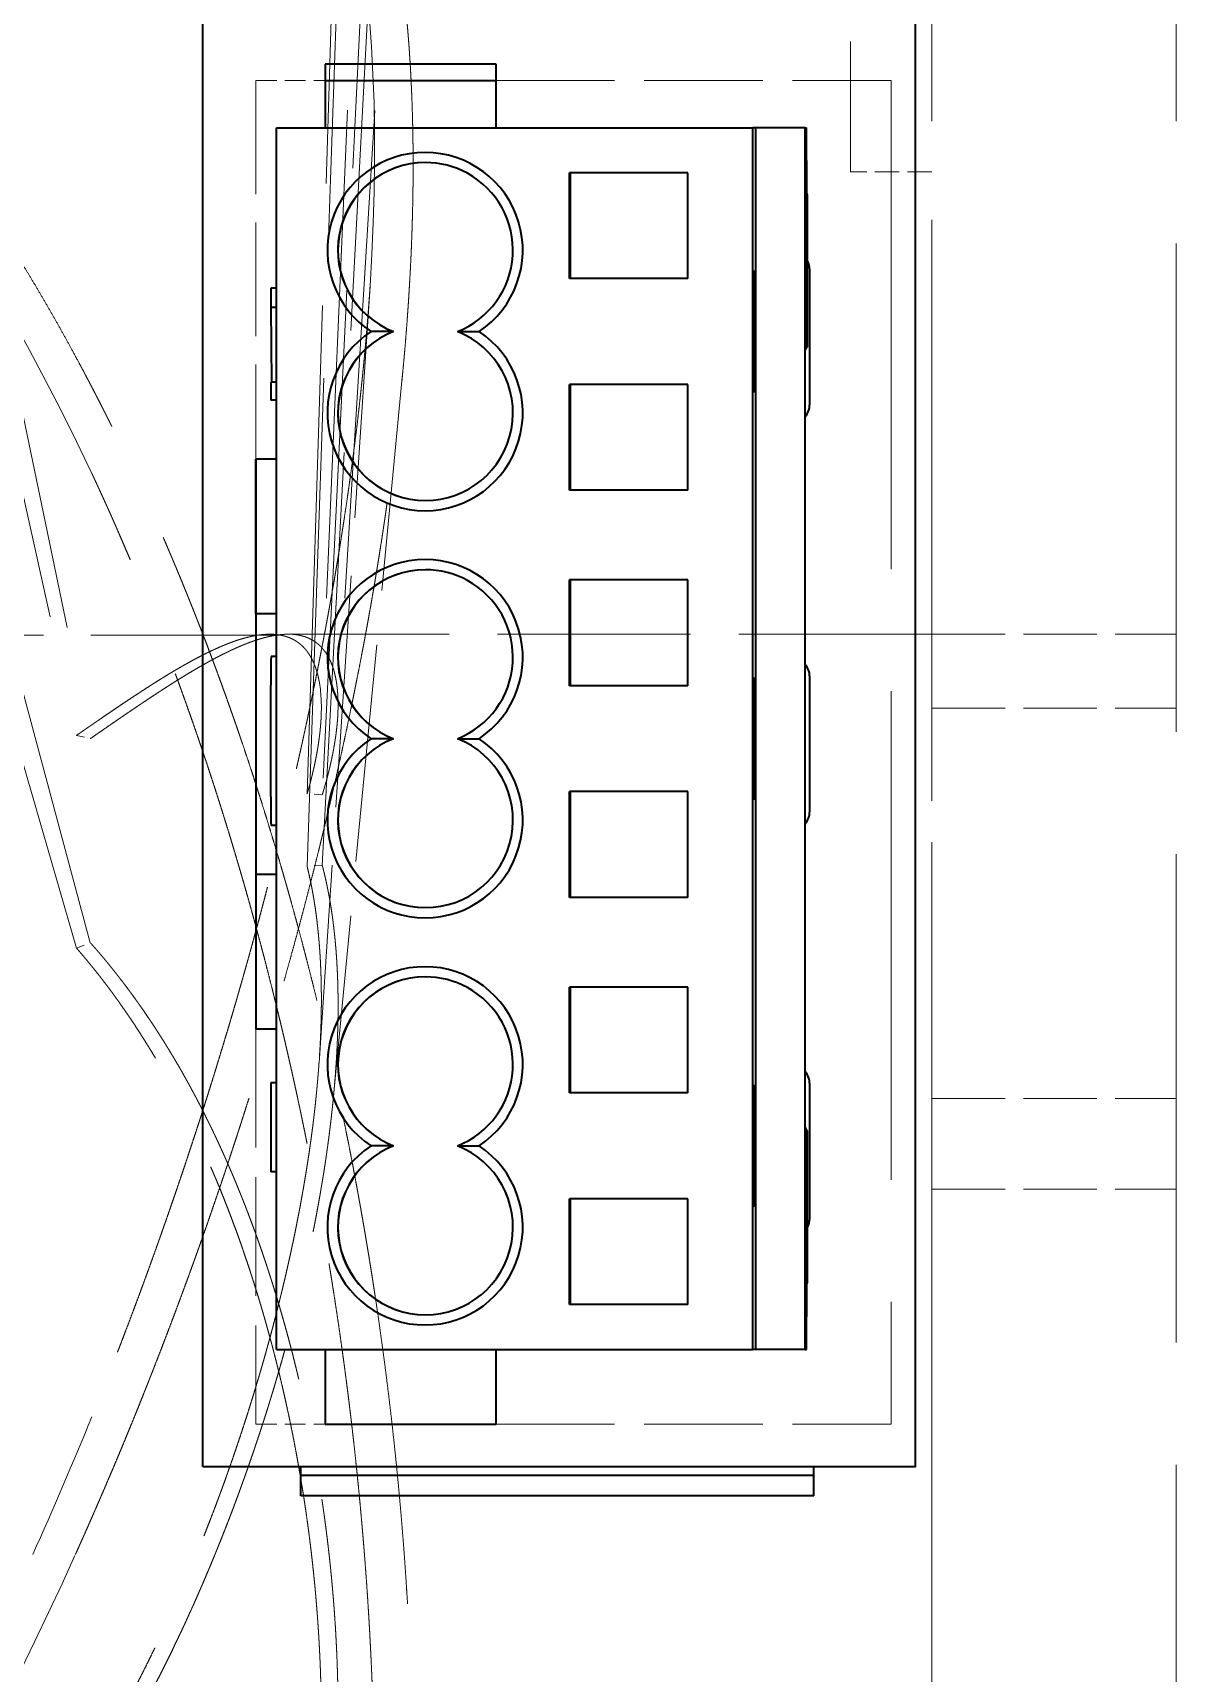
# Model space of a CAD drawing. Extents: x 23 to 587, y 4 to 413.
# Drawn here: x 462.05 to 476.09, y 207.91 to 228.06 of the extents above; entities that cross this region are included whole.
import ezdxf

# ---------------------------------------------------------------- set-up
doc = ezdxf.new("R2010")
doc.units = 0
doc.linetypes.add('DASHED', pattern=[15, 12, -3])
doc.layers.get('0').update_dxf_attribs({"lineweight": 13})

# ---------------------------------------------------------------- blocks, each defined once
blk = doc.blocks.new('BLOCK437')
at = {"color": 7, "linetype": 'DASHED', "lineweight": 13}
for p, q in [((-81.8, 176.581), (-81.8, 211.304)), ((-95.494, 206.26), (-96.797, 176.383)), ((-94.56, 206.235), (-96.391, 176.372)), ((-81.8, 101), (-81.8, 205.8)), ((-75.8, 101), (-75.8, 205.8)), ((-109.316, 205.184), (-102.807, 175.915)), ((-108.534, 205), (-102.467, 175.835)), ((-97.142, 174.479), (-96.287, 201.881)), ((-95.431, 201.832), (-96.77, 174.457)), ((-95.431, 197.843), (-96.77, 172.723)), ((-97.142, 172.698), (-96.287, 197.786)), ((-108.534, 193.475), (-102.467, 170.824)), ((-109.316, 193.172), (-102.807, 170.692)), ((-82.8, 192), (-82.8, 159)), ((-81.8, 122.533), (-81.8, 164.771))]:
    blk.add_line(p, q, dxfattribs=at)
at = {"color": 7, "linetype": 'DASHED', "lineweight": 13, "ltscale": 0.266794}
blk.add_line((-83.8, 189.754), (-83.8, 200.426), dxfattribs=at)
at = {"color": 7, "lineweight": 35, "ltscale": 0.44375}
for p, q in [((-99.7, 175.7), (-99.7, 193.45)), ((-82.2, 175.7), (-82.2, 193.45)), ((-99.7, 157.95), (-99.7, 175.7)), ((-82.2, 157.95), (-82.2, 175.7))]:
    blk.add_line(p, q, dxfattribs=at)
at = {"color": 7, "lineweight": 35, "ltscale": 0.039141}
for p, q in [((-96.7, 192.4), (-96.7, 190.834)), ((-92.5, 190.834), (-92.5, 192.4))]:
    blk.add_line(p, q, dxfattribs=at)
at = {"color": 7, "lineweight": 35, "ltscale": 0.105}
for p, q in [((-92.5, 192.4), (-96.7, 192.4)), ((-96.7, 192), (-92.5, 192)), ((-96.7, 159), (-92.5, 159)), ((-96.7, 159), (-92.5, 159))]:
    blk.add_line(p, q, dxfattribs=at)
at = {"color": 7, "linetype": 'DASHED', "lineweight": 13, "ltscale": 0.0425}
for p, q in [((-98.4, 192), (-96.7, 192)), ((-98.4, 159), (-96.7, 159))]:
    blk.add_line(p, q, dxfattribs=at)
at = {"color": 7, "linetype": 'DASHED', "lineweight": 13, "ltscale": 0.2325}
blk.add_line((-98.4, 192), (-98.4, 182.7), dxfattribs=at)
at = {"color": 7, "linetype": 'DASHED', "lineweight": 13, "ltscale": 0.2425}
for p, q in [((-92.5, 192), (-82.8, 192)), ((-98.4, 168.7), (-98.4, 159)), ((-92.5, 159), (-82.8, 159))]:
    blk.add_line(p, q, dxfattribs=at)
at = {"color": 7, "lineweight": 35}
for p, q in [((-97.895, 160.834), (-97.895, 190.834)), ((-86.196, 160.834), (-86.196, 190.834)), ((-86.124, 160.834), (-86.124, 190.834)), ((-84.913, 160.834), (-84.913, 190.834)), ((-84.908, 161.634), (-84.908, 190.034))]:
    blk.add_line(p, q, dxfattribs=at)
at = {"color": 7, "lineweight": 35, "ltscale": 0.292493}
for p, q in [((-97.895, 190.834), (-86.196, 190.834)), ((-97.895, 160.834), (-86.196, 160.834))]:
    blk.add_line(p, q, dxfattribs=at)
at = {"color": 7, "lineweight": 35, "ltscale": 0.001792}
for p, q in [((-86.124, 190.834), (-86.196, 190.834)), ((-86.124, 160.834), (-86.196, 160.834))]:
    blk.add_line(p, q, dxfattribs=at)
at = {"color": 7, "lineweight": 35, "ltscale": 0.030265}
for p, q in [((-84.913, 190.834), (-86.124, 190.834)), ((-84.913, 160.834), (-86.124, 160.834))]:
    blk.add_line(p, q, dxfattribs=at)
at = {"color": 7, "lineweight": 35, "ltscale": 0.000922378}
for p, q in [((-84.913, 190.834), (-84.877, 190.834)), ((-84.913, 160.834), (-84.877, 160.834))]:
    blk.add_line(p, q, dxfattribs=at)
at = {"color": 7, "lineweight": 35, "ltscale": 0.133864}
for p, q in [((-84.877, 185.48), (-84.877, 190.834)), ((-84.877, 160.834), (-84.877, 166.189))]:
    blk.add_line(p, q, dxfattribs=at)
at = {"color": 7, "lineweight": 35, "ltscale": 0.000656308}
for p, q in [((-84.908, 190.034), (-84.882, 190.034)), ((-84.882, 161.634), (-84.908, 161.634))]:
    blk.add_line(p, q, dxfattribs=at)
at = {"color": 7, "lineweight": 35, "ltscale": 0.113864}
for p, q in [((-84.882, 190.034), (-84.882, 185.48)), ((-84.882, 166.189), (-84.882, 161.634))]:
    blk.add_line(p, q, dxfattribs=at)
at = {"color": 7, "lineweight": 35, "ltscale": 0.072498}
for p, q in [((-87.796, 189.734), (-90.696, 189.734)), ((-87.796, 187.134), (-90.696, 187.134)), ((-87.796, 184.534), (-90.696, 184.534)), ((-87.796, 181.934), (-90.696, 181.934)), ((-87.796, 179.734), (-90.696, 179.734)), ((-87.796, 177.134), (-90.696, 177.134)), ((-87.796, 174.534), (-90.696, 174.534)), ((-87.796, 171.934), (-90.696, 171.934)), ((-87.796, 169.734), (-90.696, 169.734)), ((-87.796, 167.134), (-90.696, 167.134)), ((-87.796, 164.534), (-90.696, 164.534)), ((-87.796, 161.934), (-90.696, 161.934))]:
    blk.add_line(p, q, dxfattribs=at)
at = {"color": 7, "lineweight": 35, "ltscale": 0.065}
for p, q in [((-90.696, 187.134), (-90.696, 189.734)), ((-90.685, 189.734), (-90.685, 187.134)), ((-87.796, 187.134), (-87.796, 189.734)), ((-90.696, 181.934), (-90.696, 184.534)), ((-90.685, 184.534), (-90.685, 181.934)), ((-87.796, 181.934), (-87.796, 184.534)), ((-90.696, 177.134), (-90.696, 179.734)), ((-90.685, 179.734), (-90.685, 177.134)), ((-87.796, 177.134), (-87.796, 179.734)), ((-90.696, 171.934), (-90.696, 174.534)), ((-90.685, 174.534), (-90.685, 171.934)), ((-87.796, 171.934), (-87.796, 174.534)), ((-90.696, 167.134), (-90.696, 169.734)), ((-90.685, 169.734), (-90.685, 167.134)), ((-87.796, 167.134), (-87.796, 169.734)), ((-90.696, 161.934), (-90.696, 164.534)), ((-90.685, 164.534), (-90.685, 161.934)), ((-87.796, 161.934), (-87.796, 164.534))]:
    blk.add_line(p, q, dxfattribs=at)
at = {"color": 7, "linetype": 'DASHED', "lineweight": 13, "ltscale": 0.05}
blk.add_line((-81.8, 189.754), (-83.8, 189.754), dxfattribs=at)
blk.add_line((-81.8, 189.754), (-83.8, 189.754), dxfattribs=at)
at = {"color": 7, "lineweight": 35, "ltscale": 0.001313}
for p, q in [((-84.85, 189.189), (-84.877, 189.234)), ((-84.908, 185.434), (-84.882, 185.48)), ((-84.882, 166.189), (-84.908, 166.234)), ((-84.877, 162.434), (-84.85, 162.48))]:
    blk.add_line(p, q, dxfattribs=at)
at = {"color": 7, "lineweight": 35, "ltscale": 0.001029}
for p, q in [((-84.856, 189.189), (-84.877, 189.225)), ((-84.856, 162.48), (-84.877, 162.444))]:
    blk.add_line(p, q, dxfattribs=at)
at = {"color": 7, "lineweight": 35, "ltscale": 0.000141904}
for p, q in [((-84.85, 189.189), (-84.856, 189.189)), ((-84.85, 185.48), (-84.856, 185.48)), ((-84.85, 166.189), (-84.856, 166.189)), ((-84.85, 162.48), (-84.856, 162.48))]:
    blk.add_line(p, q, dxfattribs=at)
at = {"color": 7, "lineweight": 35, "ltscale": 0.092728}
for p, q in [((-84.856, 185.48), (-84.856, 189.189)), ((-84.85, 185.48), (-84.85, 189.189)), ((-84.856, 162.48), (-84.856, 166.189)), ((-84.85, 162.48), (-84.85, 166.189))]:
    blk.add_line(p, q, dxfattribs=at)
at = {"color": 7, "lineweight": 35, "ltscale": 0.0825}
for p, q in [((-84.8, 184.05), (-84.8, 187.35)), ((-84.8, 174.05), (-84.8, 177.35)), ((-84.8, 164.05), (-84.8, 167.35))]:
    blk.add_line(p, q, dxfattribs=at)
at = {"color": 7, "linetype": 'DASHED', "lineweight": 13, "ltscale": 0.475074}
blk.add_line((-95.596, 186.948), (-96.842, 167.986), dxfattribs=at)
at = {"color": 7, "lineweight": 35, "ltscale": 0.000266071}
for p, q in [((-86.189, 187.334), (-86.178, 187.334)), ((-86.178, 184.334), (-86.189, 184.334)), ((-86.189, 177.334), (-86.178, 177.334)), ((-86.178, 174.334), (-86.189, 174.334)), ((-86.189, 167.334), (-86.178, 167.334)), ((-86.178, 164.334), (-86.189, 164.334))]:
    blk.add_line(p, q, dxfattribs=at)
at = {"color": 7, "lineweight": 35, "ltscale": 0.075}
for p, q in [((-86.189, 184.334), (-86.189, 187.334)), ((-86.178, 187.334), (-86.178, 184.334)), ((-86.189, 174.334), (-86.189, 177.334)), ((-86.178, 177.334), (-86.178, 174.334)), ((-86.189, 164.334), (-86.189, 167.334)), ((-86.178, 167.334), (-86.178, 164.334))]:
    blk.add_line(p, q, dxfattribs=at)
at = {"color": 7, "lineweight": 35, "ltscale": 0.011877}
blk.add_line((-98.037, 186.903), (-98.037, 186.428), dxfattribs=at)
at = {"color": 7, "lineweight": 35, "ltscale": 0.003529}
for p, q in [((-97.895, 186.903), (-98.037, 186.903)), ((-97.895, 186.428), (-98.037, 186.428)), ((-97.895, 184.589), (-98.037, 184.589)), ((-97.895, 184.145), (-98.037, 184.145))]:
    blk.add_line(p, q, dxfattribs=at)
at = {"color": 7, "lineweight": 35, "ltscale": 0.045961}
blk.add_line((-98.037, 186.428), (-98.017, 184.589), dxfattribs=at)
at = {"color": 7, "lineweight": 35, "ltscale": 0.005937}
for p, q in [((-95.335, 185.834), (-95.572, 185.834)), ((-95.335, 175.834), (-95.572, 175.834)), ((-95.335, 165.834), (-95.572, 165.834))]:
    blk.add_line(p, q, dxfattribs=at)
at = {"color": 7, "lineweight": 35, "ltscale": 0.007682}
for p, q in [((-95.027, 185.834), (-95.335, 185.834)), ((-95.027, 175.834), (-95.335, 175.834)), ((-95.027, 165.834), (-95.335, 165.834))]:
    blk.add_line(p, q, dxfattribs=at)
at = {"color": 7, "lineweight": 35, "ltscale": 8.86902e-05}
for p, q in [((-95.024, 185.834), (-95.027, 185.834)), ((-95.024, 175.834), (-95.027, 175.834)), ((-95.024, 165.834), (-95.027, 165.834))]:
    blk.add_line(p, q, dxfattribs=at)
at = {"color": 7, "lineweight": 35, "ltscale": 0.013264}
for p, q in [((-93.449, 185.834), (-92.919, 185.834)), ((-93.449, 175.834), (-92.919, 175.834)), ((-93.449, 165.834), (-92.919, 165.834))]:
    blk.add_line(p, q, dxfattribs=at)
at = {"color": 7, "lineweight": 35, "ltscale": 0.001561}
for p, q in [((-84.877, 185.48), (-84.908, 185.426)), ((-84.877, 166.189), (-84.908, 166.243))]:
    blk.add_line(p, q, dxfattribs=at)
at = {"color": 7, "lineweight": 35, "ltscale": 0.002874}
for p, q in [((-84.908, 185.38), (-84.85, 185.48)), ((-84.85, 166.189), (-84.908, 166.289))]:
    blk.add_line(p, q, dxfattribs=at)
at = {"color": 7, "lineweight": 35, "ltscale": 0.00259}
for p, q in [((-84.856, 185.48), (-84.908, 185.39)), ((-84.856, 166.189), (-84.908, 166.279))]:
    blk.add_line(p, q, dxfattribs=at)
at = {"color": 7, "lineweight": 35, "ltscale": 0.000124166}
for p, q in [((-84.882, 185.48), (-84.877, 185.48)), ((-84.877, 166.189), (-84.882, 166.189))]:
    blk.add_line(p, q, dxfattribs=at)
at = {"color": 7, "lineweight": 35, "ltscale": 0.011102}
blk.add_line((-98.037, 184.589), (-98.037, 184.145), dxfattribs=at)
at = {"color": 7, "linetype": 'DASHED', "lineweight": 13, "ltscale": 0.445686}
blk.add_line((-94.797, 184.797), (-96.494, 167.051), dxfattribs=at)
at = {"color": 7, "lineweight": 35, "ltscale": 0.35}
blk.add_line((-98.4, 182.7), (-98.4, 168.7), dxfattribs=at)
at = {"color": 7, "lineweight": 35, "ltscale": 0.095}
blk.add_line((-98.4, 178.9), (-98.4, 182.7), dxfattribs=at)
at = {"color": 7, "lineweight": 35, "ltscale": 0.175}
for p, q in [((-98.4, 182.7), (-98.4, 175.7)), ((-98.4, 175.7), (-98.4, 168.7))]:
    blk.add_line(p, q, dxfattribs=at)
at = {"color": 7, "lineweight": 35, "ltscale": 0.012614}
for p, q in [((-97.895, 182.7), (-98.4, 182.7)), ((-97.895, 178.9), (-98.4, 178.9)), ((-97.895, 172.5), (-98.4, 172.5)), ((-97.895, 168.7), (-98.4, 168.7))]:
    blk.add_line(p, q, dxfattribs=at)
at = {"color": 7, "linetype": 'DASHED', "lineweight": 13, "ltscale": 0.3875}
blk.add_line((-97.8, 178.378), (-113.3, 178.378), dxfattribs=at)
at = {"color": 7, "linetype": 'DASHED', "lineweight": 13, "ltscale": 0.395156}
blk.add_line((-81.8, 178.4), (-97.606, 178.4), dxfattribs=at)
at = {"color": 7, "linetype": 'DASHED', "lineweight": 13, "ltscale": 0.340733}
blk.add_line((-81.8, 178.4), (-81.8, 164.771), dxfattribs=at)
at = {"color": 7, "linetype": 'DASHED', "lineweight": 13, "ltscale": 0.15}
for p, q in [((-81.8, 178.4), (-75.8, 178.4)), ((-81.8, 176.581), (-75.8, 176.581)), ((-81.8, 166.996), (-75.8, 166.996)), ((-81.8, 164.771), (-75.8, 164.771))]:
    blk.add_line(p, q, dxfattribs=at)
at = {"color": 7, "lineweight": 35, "ltscale": 0.003258}
for p, q in [((-97.895, 177.85), (-98.026, 177.85)), ((-97.895, 173.7), (-98.026, 173.7))]:
    blk.add_line(p, q, dxfattribs=at)
at = {"color": 7, "linetype": 'DASHED', "lineweight": 13, "ltscale": 0.008734}
blk.add_line((-102.807, 175.915), (-102.467, 175.835), dxfattribs=at)
at = {"color": 7, "linetype": 'DASHED', "lineweight": 13, "ltscale": 0.009322}
blk.add_line((-96.77, 174.457), (-97.142, 174.479), dxfattribs=at)
at = {"color": 7, "linetype": 'DASHED', "lineweight": 13, "ltscale": 0.009328}
blk.add_line((-96.77, 172.723), (-97.142, 172.698), dxfattribs=at)
at = {"color": 7, "linetype": 'DASHED', "lineweight": 13, "ltscale": 0.009118}
blk.add_line((-102.807, 170.692), (-102.467, 170.824), dxfattribs=at)
at = {"color": 7, "linetype": 'DASHED', "lineweight": 13, "ltscale": 0.002866}
blk.add_line((-96.842, 167.986), (-96.85, 167.872), dxfattribs=at)
at = {"color": 7, "lineweight": 35, "ltscale": 0.003524}
for p, q in [((-97.895, 167.384), (-98.036, 167.384)), ((-97.895, 165.197), (-98.036, 165.197))]:
    blk.add_line(p, q, dxfattribs=at)
at = {"color": 7, "lineweight": 35, "ltscale": 0.054672}
blk.add_line((-98.036, 167.384), (-98.036, 165.197), dxfattribs=at)
at = {"color": 7, "lineweight": 35, "ltscale": 0.045859}
for p, q in [((-96.7, 160.834), (-96.7, 159)), ((-92.5, 159), (-92.5, 160.834))]:
    blk.add_line(p, q, dxfattribs=at)
at = {"color": 7, "lineweight": 35, "ltscale": 0.4375}
blk.add_line((-82.2, 157.95), (-99.7, 157.95), dxfattribs=at)
at = {"color": 7, "lineweight": 35, "ltscale": 0.005293}
for p, q in [((-97.3, 157.738), (-97.3, 157.95)), ((-84.7, 157.738), (-84.7, 157.95))]:
    blk.add_line(p, q, dxfattribs=at)
at = {"color": 7, "lineweight": 35, "ltscale": 0.0125}
for p, q in [((-97.3, 157.238), (-97.3, 157.738)), ((-84.7, 157.238), (-84.7, 157.738))]:
    blk.add_line(p, q, dxfattribs=at)
at = {"color": 7, "lineweight": 35, "ltscale": 0.315}
for p, q in [((-84.7, 157.738), (-97.3, 157.738)), ((-84.7, 157.238), (-97.3, 157.238))]:
    blk.add_line(p, q, dxfattribs=at)
at = {"color": 7, "lineweight": 35}
for centre, start, end in [((-85.3, 187.35), 0, 25.9202), ((-85.3, 184.05), 321.6697, 360), ((-85.3, 177.35), 0, 38.3303), ((-85.3, 174.05), 321.6697, 360), ((-85.3, 167.35), 0, 38.3303), ((-85.3, 164.05), 334.0798, 360)]:
    blk.add_arc(centre, 0.5, start, end, dxfattribs=at)
at = {"color": 7, "linetype": 'DASHED', "lineweight": 13}
for centre, radius, start, end in [((-97.599, 176.995), 1.405, 79.932, 90.2762), ((-100.602, 176.602), 3.81, 356.706, 9.9483), ((-192.829, 195.919), 97.58, 335.72208, 337.88321)]:
    blk.add_arc(centre, radius, start, end, dxfattribs=at)
for centre, major_axis, ratio, start_param, end_param in [((-154.835, 119.702), (-53.505, -85.959), 0.298836, 2.632158, 2.858809), ((-187.466, 36.879), (-66.583, -164.732), 0.396264, 2.788811, 2.94306), ((-124.006, 188.648), (-10.147, -60.212), 0.489537, 0.850912, 1.078233)]:
    blk.add_ellipse(centre, major_axis=major_axis, ratio=ratio, start_param=start_param, end_param=end_param, dxfattribs=at)
at = {"color": 7, "lineweight": 35}
for centre, major_axis, ratio, start_param, end_param in [((-94.246, 187.834), (0, -2.4), 0.999975, 0.585686, 5.6975), ((-94.238, 187.834), (0, -2.15), 0.999975, 3.141564, 5.907435), ((-94.235, 187.834), (0, -2.15), 0.999975, 3.141564, 5.907435), ((-94.238, 187.834), (0, -2.15), 0.999975, 2.641593, 3.141564), ((-94.238, 187.834), (0, -2.15), 0.999975, 0.37575, 2.641593), ((-94.246, 183.834), (0, 2.4), 0.999975, 0.585686, 5.6975), ((-94.238, 183.834), (0, 2.15), 0.999975, 0.37575, 3.141622), ((-94.235, 183.834), (0, 2.15), 0.999975, 0.37575, 3.141622), ((-94.238, 183.834), (0, 2.15), 0.999975, 3.141622, 5.907435), ((-94.246, 177.834), (0, -2.4), 0.999975, 0.585686, 5.6975), ((-94.238, 177.834), (0, -2.15), 0.999975, 3.141564, 5.907435), ((-94.235, 177.834), (0, -2.15), 0.999975, 3.141564, 5.907435), ((-94.238, 177.834), (0, -2.15), 0.999975, 2.641593, 3.141564), ((-94.238, 177.834), (0, -2.15), 0.999975, 0.37575, 2.641593), ((-98.026, 175.775), (0, 2.075), 0.007095, 6.283185, 9.424778), ((-94.246, 173.834), (0, 2.4), 0.999975, 0.585686, 5.6975), ((-94.238, 173.834), (0, 2.15), 0.999975, 0.37575, 3.141622), ((-94.235, 173.834), (0, 2.15), 0.999975, 0.37575, 3.141622), ((-94.238, 173.834), (0, 2.15), 0.999975, 3.141622, 5.907435), ((-94.246, 167.834), (0, -2.4), 0.999975, 0.585686, 5.6975), ((-94.238, 167.834), (0, -2.15), 0.999975, 3.141564, 5.907435), ((-94.235, 167.834), (0, -2.15), 0.999975, 3.141564, 5.907435), ((-94.238, 167.834), (0, -2.15), 0.999975, 2.641593, 3.141564), ((-94.238, 167.834), (0, -2.15), 0.999975, 0.37575, 2.641593), ((-94.246, 163.834), (0, 2.4), 0.999975, 0.585686, 5.6975), ((-94.238, 163.834), (0, 2.15), 0.999975, 0.37575, 3.141622), ((-94.235, 163.834), (0, 2.15), 0.999975, 0.37575, 3.141622), ((-94.238, 163.834), (0, 2.15), 0.999975, 3.141622, 5.907435)]:
    blk.add_ellipse(centre, major_axis=major_axis, ratio=ratio, start_param=start_param, end_param=end_param, dxfattribs=at)
at = {"color": 7, "linetype": 'DASHED', "lineweight": 13}
for points, knots in [([(-94.797, 184.797), (-94.68, 186.027), (-94.594, 187.235), (-94.543, 188.41), (-94.522, 189.841), (-94.557, 191.223), (-94.566, 191.502), (-94.588, 192.031), (-94.619, 192.549), (-94.636, 192.806), (-94.676, 193.315), (-94.724, 193.819), (-94.749, 194.054), (-94.859, 195.008), (-95.002, 195.927), (-95.126, 196.588), (-95.269, 197.226), (-95.431, 197.843)], [0, 0, 0, 0, 0, 0, 10.568861, 10.568861, 10.568861, 13.114136, 13.114136, 13.114136, 15.654696, 15.654696, 15.654696, 18.199785, 18.199785, 18.199785, 25.46515, 25.46515, 25.46515, 25.46515, 25.46515, 25.46515]), ([(-108.534, 193.475), (-107.177, 191.95), (-105.898, 190.3), (-104.696, 188.529), (-103.407, 186.368), (-102.22, 184.066), (-102.072, 183.772), (-101.776, 183.177), (-101.487, 182.574), (-101.344, 182.268), (-101.06, 181.652), (-100.782, 181.026), (-100.648, 180.716), (-100.375, 180.077), (-100.11, 179.431), (-99.979, 179.105), (-99.72, 178.451), (-99.47, 177.789), (-99.346, 177.457), (-98.963, 176.405), (-98.599, 175.339), (-98.359, 174.604), (-97.889, 173.095), (-97.455, 171.562), (-97.244, 170.778), (-96.834, 169.172), (-96.464, 167.544), (-96.286, 166.714), (-96.033, 165.452), (-95.804, 164.181), (-95.73, 163.754), (-95.585, 162.886), (-95.451, 162.017), (-95.388, 161.587), (-95.052, 159.195), (-94.803, 156.805), (-94.658, 154.857), (-94.572, 152.921), (-94.546, 151.003)], [0, 0, 0, 0, 0, 0, 19.102378, 19.102378, 19.102378, 21.868408, 21.868408, 21.868408, 24.666278, 24.666278, 24.666278, 27.47658, 27.47658, 27.47658, 30.304796, 30.304796, 30.304796, 33.133012, 33.133012, 33.133012, 39.208594, 39.208594, 39.208594, 45.52105, 45.52105, 45.52105, 51.999377, 51.999377, 51.999377, 55.328673, 55.328673, 55.328673, 58.657276, 58.657276, 58.657276, 73.658185, 73.658185, 73.658185, 73.658185, 73.658185, 73.658185]), ([(-95.596, 186.948), (-95.661, 185.968), (-95.747, 184.972), (-95.855, 183.964), (-96.05, 182.416), (-96.29, 180.84), (-96.376, 180.308), (-96.561, 179.222), (-96.766, 178.127), (-96.877, 177.562), (-97.104, 176.445), (-97.352, 175.322), (-97.485, 174.74), (-97.754, 173.601), (-98.042, 172.461), (-98.191, 171.887), (-98.499, 170.738), (-98.825, 169.588), (-98.993, 169.012), (-99.338, 167.859), (-99.7, 166.708), (-99.886, 166.132), (-100.267, 164.982), (-100.664, 163.835), (-100.867, 163.263), (-101.29, 162.097), (-101.731, 160.936), (-101.96, 160.347), (-102.193, 159.762), (-102.429, 159.18)], [0, 0, 0, 0, 0, 0, 8.633716, 8.633716, 8.633716, 13.069144, 13.069144, 13.069144, 17.545246, 17.545246, 17.545246, 22.079878, 22.079878, 22.079878, 26.675539, 26.675539, 26.675539, 31.294925, 31.294925, 31.294925, 35.933805, 35.933805, 35.933805, 40.582834, 40.582834, 40.582834, 45.418447, 45.418447, 45.418447, 45.418447, 45.418447, 45.418447]), ([(-102.833, 155.797), (-102.581, 156.355), (-102.334, 156.916), (-102.09, 157.48), (-101.608, 158.619), (-101.144, 159.769), (-100.915, 160.348), (-100.462, 161.521), (-100.026, 162.702), (-99.812, 163.295), (-99.394, 164.483), (-98.995, 165.677), (-98.798, 166.282), (-98.418, 167.477), (-98.057, 168.674), (-97.881, 169.273), (-97.372, 171.061), (-96.906, 172.851), (-96.615, 174.044), (-96.213, 175.817), (-95.86, 177.58), (-95.746, 178.173), (-95.535, 179.328), (-95.347, 180.473), (-95.259, 181.046), (-95.1, 182.146), (-94.963, 183.23), (-94.902, 183.756), (-94.847, 184.279), (-94.797, 184.797)], [0, 0, 0, 0, 0, 0, 4.763079, 4.763079, 4.763079, 9.556898, 9.556898, 9.556898, 14.382977, 14.382977, 14.382977, 19.19467, 19.19467, 19.19467, 24.003916, 24.003916, 24.003916, 33.544875, 33.544875, 33.544875, 38.246284, 38.246284, 38.246284, 42.904877, 42.904877, 42.904877, 47.355984, 47.355984, 47.355984, 47.355984, 47.355984, 47.355984]), ([(-95.497, 151.003), (-95.51, 151.647), (-95.529, 152.293), (-95.555, 152.944), (-95.62, 154.246), (-95.711, 155.55), (-95.764, 156.206), (-95.882, 157.521), (-96.026, 158.838), (-96.104, 159.495), (-96.275, 160.819), (-96.472, 162.142), (-96.578, 162.805), (-96.745, 163.798), (-96.928, 164.788), (-96.99, 165.118), (-97.119, 165.778), (-97.254, 166.437), (-97.323, 166.766), (-97.534, 167.747), (-97.759, 168.721), (-97.916, 169.366), (-98.238, 170.642), (-98.585, 171.902), (-98.764, 172.531), (-99.132, 173.766), (-99.522, 174.983), (-99.723, 175.585), (-100.134, 176.775), (-100.568, 177.945), (-100.787, 178.517), (-101.235, 179.645), (-101.706, 180.754), (-101.942, 181.293), (-102.184, 181.825), (-102.429, 182.35)], [0, 0, 0, 0, 0, 0, 5.008138, 5.008138, 5.008138, 10.058358, 10.058358, 10.058358, 15.13834, 15.13834, 15.13834, 20.233613, 20.233613, 20.233613, 22.786331, 22.786331, 22.786331, 25.339049, 25.339049, 25.339049, 30.428982, 30.428982, 30.428982, 35.463878, 35.463878, 35.463878, 40.461656, 40.461656, 40.461656, 45.418383, 45.418383, 45.418383, 50.215494, 50.215494, 50.215494, 50.215494, 50.215494, 50.215494]), ([(-97.8, 178.378), (-97.92, 178.4), (-98.049, 178.408), (-98.185, 178.403), (-98.548, 178.356), (-98.956, 178.23), (-99.217, 178.127), (-99.879, 177.82), (-100.631, 177.377), (-101.093, 177.082), (-101.711, 176.668), (-102.376, 176.212), (-102.517, 176.115), (-102.661, 176.016), (-102.807, 175.915)], [0, 0, 0, 0, 0, 0, 3.824821, 3.824821, 3.824821, 9.643937, 9.643937, 9.643937, 17.624785, 17.624785, 17.624785, 19.747768, 19.747768, 19.747768, 19.747768, 19.747768, 19.747768]), ([(-102.467, 175.835), (-101.938, 176.201), (-101.436, 176.548), (-100.955, 176.874), (-100.286, 177.307), (-99.672, 177.665), (-99.482, 177.77), (-99.198, 177.919), (-98.93, 178.044), (-98.844, 178.082), (-98.59, 178.189), (-98.351, 178.273), (-98.201, 178.318), (-97.987, 178.367), (-97.788, 178.392), (-97.726, 178.397), (-97.665, 178.4), (-97.606, 178.4)], [0, 0, 0, 0, 0, 0, 7.6441, 7.6441, 7.6441, 11.382942, 11.382942, 11.382942, 13.218112, 13.218112, 13.218112, 16.860925, 16.860925, 16.860925, 18.578242, 18.578242, 18.578242, 18.578242, 18.578242, 18.578242]), ([(-97.354, 178.378), (-97.272, 178.363), (-97.194, 178.342), (-97.12, 178.314), (-96.911, 178.211), (-96.739, 178.047), (-96.642, 177.911), (-96.483, 177.587), (-96.4, 177.162), (-96.377, 176.923), (-96.374, 176.659), (-96.391, 176.373)], [0, 0, 0, 0, 0, 0, 2.632611, 2.632611, 2.632611, 7.885539, 7.885539, 7.885539, 13.21464, 13.21464, 13.21464, 13.21464, 13.21464, 13.21464]), ([(-96.391, 176.373), (-96.407, 176.111), (-96.441, 175.83), (-96.492, 175.529), (-96.578, 175.135), (-96.692, 174.718), (-96.717, 174.632), (-96.743, 174.545), (-96.77, 174.457)], [0, 0, 0, 0, 0, 0, 4.866777, 4.866777, 4.866777, 6.116787, 6.116787, 6.116787, 6.116787, 6.116787, 6.116787]), ([(-97.142, 172.698), (-96.978, 172.034), (-96.867, 171.333), (-96.803, 170.59), (-96.775, 169.62), (-96.807, 168.615), (-96.816, 168.407), (-96.828, 168.197), (-96.842, 167.986)], [0, 0, 0, 0, 0, 0, 8.187428, 8.187428, 8.187428, 10.306936, 10.306936, 10.306936, 10.306936, 10.306936, 10.306936]), ([(-96.495, 167.047), (-96.434, 167.678), (-96.393, 168.298), (-96.372, 168.91), (-96.374, 169.856), (-96.438, 170.763), (-96.47, 171.094), (-96.538, 171.626), (-96.633, 172.138), (-96.674, 172.337), (-96.72, 172.531), (-96.77, 172.723)], [0, 0, 0, 0, 0, 0, 6.224756, 6.224756, 6.224756, 9.88283, 9.88283, 9.88283, 12.253475, 12.253475, 12.253475, 12.253475, 12.253475, 12.253475]), ([(-96.85, 153.675), (-96.873, 154.074), (-96.901, 154.473), (-96.935, 154.871), (-97.053, 156.058), (-97.217, 157.233), (-97.346, 158.01), (-97.57, 159.161), (-97.837, 160.294), (-97.931, 160.669), (-98.127, 161.408), (-98.342, 162.134), (-98.454, 162.494), (-98.8, 163.552), (-99.187, 164.578), (-99.462, 165.242), (-99.905, 166.217), (-100.391, 167.151), (-100.557, 167.455), (-101.059, 168.334), (-101.604, 169.169), (-101.984, 169.7), (-102.385, 170.207), (-102.807, 170.692)], [0, 0, 0, 0, 0, 0, 3.457972, 3.457972, 3.457972, 10.343074, 10.343074, 10.343074, 13.76529, 13.76529, 13.76529, 17.164845, 17.164845, 17.164845, 23.886406, 23.886406, 23.886406, 27.207271, 27.207271, 27.207271, 33.654152, 33.654152, 33.654152, 33.654152, 33.654152, 33.654152]), ([(-102.467, 170.824), (-102.205, 170.53), (-101.952, 170.227), (-101.706, 169.915), (-101.226, 169.269), (-100.777, 168.591), (-100.558, 168.241), (-100.235, 167.695), (-99.929, 167.132), (-99.825, 166.935), (-99.622, 166.539), (-99.426, 166.135), (-99.33, 165.931), (-99.139, 165.511), (-98.955, 165.085), (-98.864, 164.867), (-98.686, 164.426), (-98.516, 163.979), (-98.432, 163.753), (-98.185, 163.06), (-97.956, 162.354), (-97.811, 161.874), (-97.536, 160.899), (-97.296, 159.904), (-97.183, 159.396), (-97.027, 158.629), (-96.891, 157.852), (-96.847, 157.591), (-96.765, 157.067), (-96.692, 156.54), (-96.658, 156.277), (-96.563, 155.483), (-96.49, 154.686), (-96.451, 154.153), (-96.393, 153.084), (-96.376, 152.014), (-96.378, 151.478), (-96.401, 150.586), (-96.456, 149.696), (-96.483, 149.341), (-96.545, 148.675), (-96.627, 148.014), (-96.67, 147.705), (-96.717, 147.397), (-96.77, 147.091)], [0, 0, 0, 0, 0, 0, 3.954887, 3.954887, 3.954887, 7.998788, 7.998788, 7.998788, 10.122028, 10.122028, 10.122028, 12.245267, 12.245267, 12.245267, 14.451841, 14.451841, 14.451841, 16.658415, 16.658415, 16.658415, 21.196215, 21.196215, 21.196215, 25.768723, 25.768723, 25.768723, 28.081564, 28.081564, 28.081564, 30.394404, 30.394404, 30.394404, 35.035582, 35.035582, 35.035582, 39.682186, 39.682186, 39.682186, 42.778215, 42.778215, 42.778215, 45.518559, 45.518559, 45.518559, 45.518559, 45.518559, 45.518559]), ([(-96.85, 167.872), (-96.873, 167.546), (-96.901, 167.217), (-96.935, 166.885), (-97.052, 165.871), (-97.216, 164.839), (-97.344, 164.137), (-97.565, 163.071), (-97.826, 161.993), (-97.919, 161.628), (-98.113, 160.896), (-98.325, 160.163), (-98.435, 159.794), (-98.781, 158.683), (-99.164, 157.576), (-99.435, 156.845), (-99.873, 155.738), (-100.35, 154.643), (-100.514, 154.28), (-101.023, 153.184), (-101.575, 152.109), (-101.964, 151.399), (-102.374, 150.704), (-102.807, 150.023)], [0, 0, 0, 0, 0, 0, 3.259245, 3.259245, 3.259245, 9.901576, 9.901576, 9.901576, 13.27955, 13.27955, 13.27955, 16.685603, 16.685603, 16.685603, 23.562682, 23.562682, 23.562682, 27.020106, 27.020106, 27.020106, 34.021068, 34.021068, 34.021068, 34.021068, 34.021068, 34.021068]), ([(-102.467, 149.841), (-102.053, 150.484), (-101.659, 151.139), (-101.285, 151.808), (-100.75, 152.823), (-100.254, 153.858), (-100.093, 154.204), (-99.779, 154.902), (-99.481, 155.608), (-99.336, 155.962), (-99.054, 156.672), (-98.788, 157.384), (-98.66, 157.742), (-98.411, 158.455), (-98.178, 159.17), (-98.066, 159.526), (-97.852, 160.236), (-97.653, 160.945), (-97.558, 161.298), (-97.377, 162.001), (-97.212, 162.702), (-97.134, 163.05), (-96.987, 163.743), (-96.858, 164.433), (-96.798, 164.775), (-96.689, 165.44), (-96.599, 166.096), (-96.56, 166.416), (-96.525, 166.733), (-96.495, 167.047)], [0, 0, 0, 0, 0, 0, 6.634394, 6.634394, 6.634394, 9.952254, 9.952254, 9.952254, 13.271584, 13.271584, 13.271584, 16.581739, 16.581739, 16.581739, 19.881545, 19.881545, 19.881545, 23.158769, 23.158769, 23.158769, 26.413931, 26.413931, 26.413931, 29.644328, 29.644328, 29.644328, 32.74642, 32.74642, 32.74642, 32.74642, 32.74642, 32.74642])]:
    blk.add_open_spline(points, degree=5, knots=knots, dxfattribs=at)
for points in [[(-96.85, 177.26), (-96.925, 177.652), (-97.061, 177.963), (-97.255, 178.187), (-97.502, 178.324), (-97.8, 178.378)], [(-97.142, 174.479), (-97.017, 174.906), (-96.921, 175.312), (-96.853, 175.697), (-96.812, 176.055), (-96.797, 176.383)], [(-97.142, 147.129), (-96.935, 148.405), (-96.811, 149.702), (-96.759, 151.042), (-96.774, 152.357), (-96.85, 153.675)]]:
    blk.add_open_spline(points, degree=5, dxfattribs=at)

msp = doc.modelspace()

# ---------------------------------------------------------------- block references
at = {"lineweight": 0, "xscale": 0.5, "yscale": 0.5, "zscale": 0.5}
msp.add_blockref('BLOCK437', (513.994, 131.474), dxfattribs=at)

doc.saveas('drawing.dxf')
